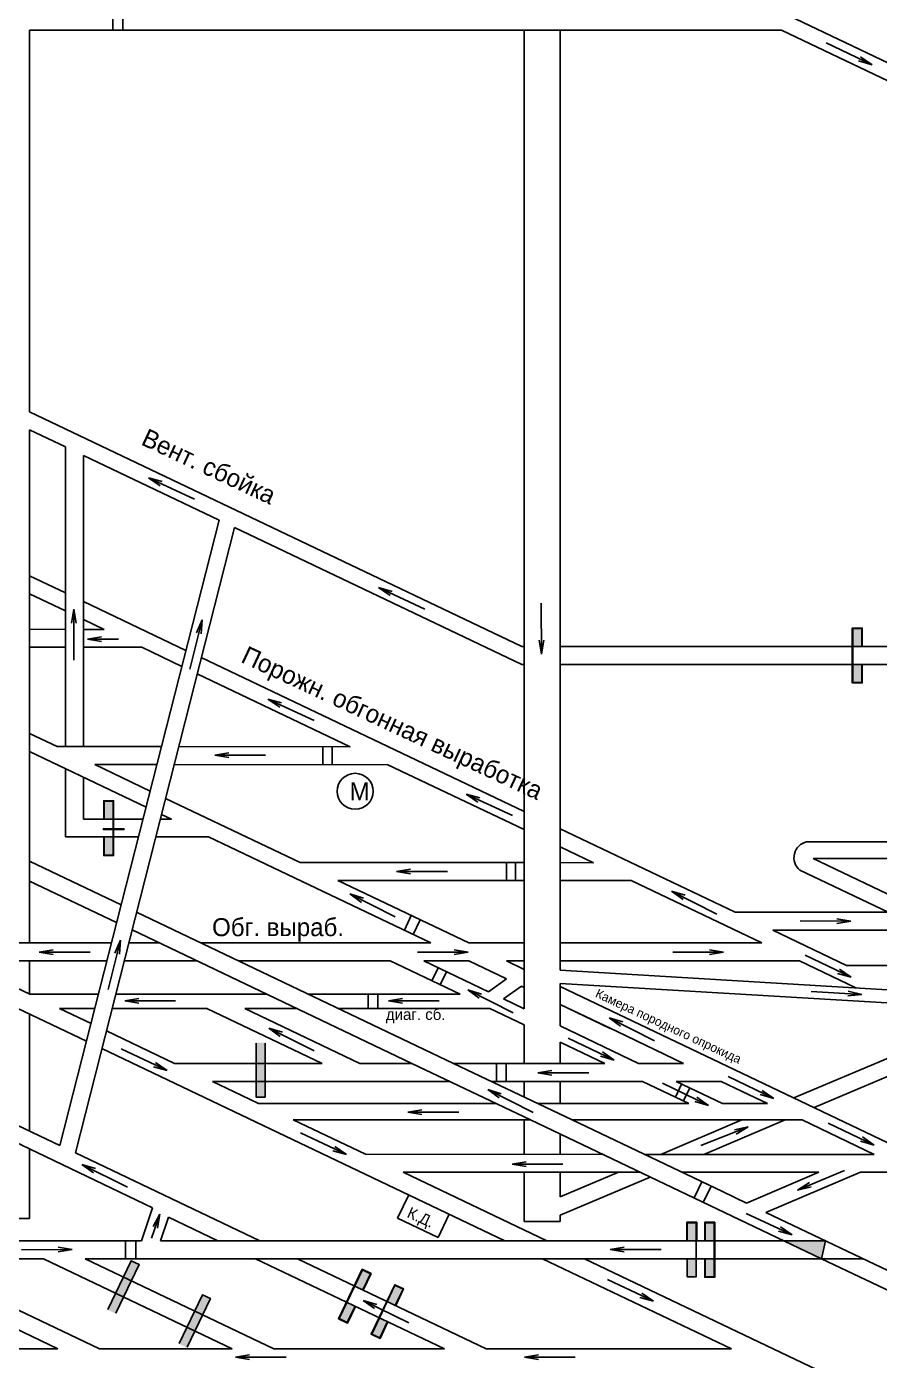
# Model space of a CAD drawing. Header units: millimetres. Extents: x -1405 to 845, y -571 to 479.
# Drawn here: x -545.2 to -355.6, y -218.9 to 77.7 of the extents above; entities that cross this region are included whole.
import ezdxf

# ---------------------------------------------------------------- set-up
doc = ezdxf.new("R2010")
doc.units = ezdxf.units.MM
for name, color, linetype in [('Датчики метана', 7, 'Continuous'), ('Двери', 7, 'Continuous'), ('Перемычки', 7, 'Continuous'), ('Струя', 7, 'Continuous')]:
    doc.layers.add(name, color=color, linetype=linetype)

msp = doc.modelspace()

# ---------------------------------------------------------------- hatches: boundary and pattern name
msp.add_hatch(color=256).paths.add_polyline_path([(-367.56, -192.29), (-376.85, -192.29), (-368.46, -196.29)])
at = {"layer": 'Двери'}
h = msp.add_hatch(color=256, dxfattribs=at)
h.paths.add_polyline_path([(-359.41, -60.15), (-359.41, -56.05), (-361.61, -56.05), (-361.61, -60.15), (-361.51, -60.15), (-361.51, -56.15), (-359.51, -56.15), (-359.51, -60.15)])
h.paths.add_polyline_path([(-361.51, -64.15), (-361.51, -60.15), (-361.61, -60.15), (-361.61, -64.15)])
h.paths.add_polyline_path([(-359.41, -68.25), (-359.41, -64.15), (-359.51, -64.15), (-359.51, -68.15), (-361.51, -68.15), (-361.51, -64.15), (-361.61, -64.15), (-361.61, -68.25)])
h = msp.add_hatch(color=3, dxfattribs=at)
h.paths.add_polyline_path([(-359.51, -56.15), (-361.51, -56.15), (-361.51, -60.15), (-359.51, -60.15)])
h.paths.add_polyline_path([(-361.51, -68.15), (-359.51, -68.15), (-359.51, -64.15), (-361.51, -64.15)])
h = msp.add_hatch(color=256, dxfattribs=at)
h.paths.add_polyline_path([(-528.06, -102.55), (-528.06, -106.65), (-525.86, -106.65), (-525.86, -102.55), (-525.96, -102.55), (-525.96, -106.55), (-527.96, -106.55), (-527.96, -102.55)])
h.paths.add_polyline_path([(-525.96, -98.55), (-525.96, -102.55), (-525.86, -102.55), (-525.86, -98.55)])
h.paths.add_polyline_path([(-528.06, -94.45), (-528.06, -98.55), (-527.96, -98.55), (-527.96, -94.55), (-525.96, -94.55), (-525.96, -98.55), (-525.86, -98.55), (-525.86, -94.45)])
h = msp.add_hatch(color=3, dxfattribs=at)
h.paths.add_polyline_path([(-527.96, -106.55), (-525.96, -106.55), (-525.96, -102.55), (-527.96, -102.55)])
h.paths.add_polyline_path([(-525.96, -94.55), (-527.96, -94.55), (-527.96, -98.55), (-525.96, -98.55)])
h = msp.add_hatch(color=256, dxfattribs=at)
h.paths.add_polyline_path([(-492.06, -160.45), (-492.06, -156.35), (-492.16, -156.35), (-492.16, -160.35), (-494.16, -160.35), (-494.16, -156.35), (-494.26, -156.35), (-494.26, -160.45)])
h.paths.add_polyline_path([(-492.16, -156.35), (-492.06, -156.35), (-492.06, -148.25), (-494.26, -148.25), (-494.26, -156.35), (-494.16, -156.35), (-494.16, -148.35), (-492.16, -148.35)])
h = msp.add_hatch(color=3, dxfattribs=at)
h.paths.add_polyline_path([(-494.16, -160.35), (-492.16, -160.35), (-492.16, -156.35), (-494.16, -156.35)])
h.paths.add_polyline_path([(-492.16, -152.35), (-494.16, -152.35), (-494.16, -156.35), (-492.16, -156.35)])
h.paths.add_polyline_path([(-492.16, -152.35), (-492.16, -148.35), (-494.16, -148.35), (-494.16, -152.35)])
h = msp.add_hatch(color=256, dxfattribs=at)
h.paths.add_polyline_path([(-398.41, -192.29), (-398.41, -188.19), (-396.21, -188.19), (-396.21, -192.29), (-396.31, -192.29), (-396.31, -188.29), (-398.31, -188.29), (-398.31, -192.29)])
h.paths.add_polyline_path([(-396.31, -196.29), (-396.31, -192.29), (-396.21, -192.29), (-396.21, -196.29)])
h.paths.add_polyline_path([(-398.41, -200.39), (-398.41, -196.29), (-398.31, -196.29), (-398.31, -200.29), (-396.31, -200.29), (-396.31, -196.29), (-396.21, -196.29), (-396.21, -200.39)])
h = msp.add_hatch(color=3, dxfattribs=at)
h.paths.add_polyline_path([(-398.31, -188.29), (-396.31, -188.29), (-396.31, -192.29), (-398.31, -192.29)])
h.paths.add_polyline_path([(-396.31, -200.29), (-398.31, -200.29), (-398.31, -196.29), (-396.31, -196.29)])
h = msp.add_hatch(color=256, dxfattribs=at)
h.paths.add_polyline_path([(-394.41, -192.29), (-394.41, -188.19), (-392.21, -188.19), (-392.21, -192.29), (-392.31, -192.29), (-392.31, -188.29), (-394.31, -188.29), (-394.31, -192.29)])
h.paths.add_polyline_path([(-392.31, -196.29), (-392.31, -192.29), (-392.21, -192.29), (-392.21, -196.29)])
h.paths.add_polyline_path([(-394.41, -200.39), (-394.41, -196.29), (-394.31, -196.29), (-394.31, -200.29), (-392.31, -200.29), (-392.31, -196.29), (-392.21, -196.29), (-392.21, -200.39)])
h = msp.add_hatch(color=3, dxfattribs=at)
h.paths.add_polyline_path([(-394.31, -188.29), (-392.31, -188.29), (-392.31, -192.29), (-394.31, -192.29)])
h.paths.add_polyline_path([(-392.31, -200.29), (-394.31, -200.29), (-394.31, -196.29), (-392.31, -196.29)])
h = msp.add_hatch(color=256, dxfattribs=at)
h.paths.add_polyline_path([(-470.35, -203.27), (-468.59, -199.57), (-470.57, -198.62), (-472.34, -202.32), (-472.25, -202.36), (-470.52, -198.75), (-468.72, -199.62), (-470.44, -203.23)])
h.paths.add_polyline_path([(-473.97, -205.98), (-472.25, -202.36), (-472.34, -202.32), (-474.06, -205.93)])
h.paths.add_polyline_path([(-473.84, -210.58), (-472.07, -206.88), (-472.16, -206.84), (-473.89, -210.45), (-475.69, -209.59), (-473.97, -205.98), (-474.06, -205.93), (-475.82, -209.63)])
h = msp.add_hatch(color=3, dxfattribs=at)
h.paths.add_polyline_path([(-468.72, -199.62), (-470.52, -198.75), (-472.25, -202.36), (-470.44, -203.23)])
h.paths.add_polyline_path([(-475.69, -209.59), (-473.89, -210.45), (-472.16, -206.84), (-473.97, -205.98)])
h = msp.add_hatch(color=256, dxfattribs=at)
h.paths.add_polyline_path([(-463.13, -206.71), (-461.37, -203.01), (-463.35, -202.06), (-465.12, -205.77), (-465.03, -205.81), (-463.3, -202.2), (-461.5, -203.06), (-463.22, -206.67)])
h.paths.add_polyline_path([(-466.75, -209.42), (-465.03, -205.81), (-465.12, -205.77), (-466.84, -209.38)])
h.paths.add_polyline_path([(-466.62, -214.02), (-464.85, -210.32), (-464.94, -210.28), (-466.66, -213.89), (-468.47, -213.03), (-466.75, -209.42), (-466.84, -209.38), (-468.6, -213.08)])
h = msp.add_hatch(color=3, dxfattribs=at)
h.paths.add_polyline_path([(-461.5, -203.06), (-463.3, -202.2), (-465.03, -205.81), (-463.22, -206.67)])
h.paths.add_polyline_path([(-468.47, -213.03), (-466.66, -213.89), (-464.94, -210.28), (-466.75, -209.42)])
at = {"layer": 'Перемычки'}
h = msp.add_hatch(color=256, dxfattribs=at)
h.paths.add_polyline_path([(-522.02, -196.59), (-523.78, -200.29), (-523.69, -200.34), (-521.97, -196.73), (-520.17, -197.59), (-521.89, -201.2), (-521.8, -201.24), (-520.03, -197.54)])
h.paths.add_polyline_path([(-523.69, -200.34), (-523.78, -200.29), (-527.27, -207.61), (-525.28, -208.55), (-521.8, -201.24), (-521.89, -201.2), (-525.33, -208.42), (-527.14, -207.56)])
h = msp.add_hatch(color=3, dxfattribs=at)
h.paths.add_polyline_path([(-520.17, -197.59), (-521.97, -196.73), (-523.69, -200.34), (-521.89, -201.2)])
h.paths.add_polyline_path([(-525.41, -203.95), (-523.61, -204.81), (-521.89, -201.2), (-523.69, -200.34)])
h.paths.add_polyline_path([(-525.41, -203.95), (-527.14, -207.56), (-525.33, -208.42), (-523.61, -204.81)])
h = msp.add_hatch(color=256, dxfattribs=at)
h.paths.add_polyline_path([(-506.17, -204.15), (-507.94, -207.85), (-507.85, -207.89), (-506.12, -204.28), (-504.32, -205.15), (-506.04, -208.76), (-505.95, -208.8), (-504.19, -205.1)])
h.paths.add_polyline_path([(-507.85, -207.89), (-507.94, -207.85), (-511.42, -215.16), (-509.44, -216.11), (-505.95, -208.8), (-506.04, -208.76), (-509.48, -215.98), (-511.29, -215.12)])
h = msp.add_hatch(color=3, dxfattribs=at)
h.paths.add_polyline_path([(-504.32, -205.15), (-506.12, -204.28), (-507.85, -207.89), (-506.04, -208.76)])
h.paths.add_polyline_path([(-509.57, -211.51), (-507.76, -212.37), (-506.04, -208.76), (-507.85, -207.89)])
h.paths.add_polyline_path([(-509.57, -211.51), (-511.29, -215.12), (-509.48, -215.98), (-507.76, -212.37)])

# ---------------------------------------------------------------- linework, layer by layer
at = {"color": 1}
for p, q in [((-526.05, 80.89), (-526.05, 76.89)), ((-523.78, 80.89), (-523.78, 76.89)), ((-479.32, -82.42), (-479.32, -86.42)), ((-477.26, -82.42), (-477.26, -86.42)), ((-438.53, -108.2), (-438.53, -112.2)), ((-436.48, -108.2), (-436.48, -112.2)), ((-459.66, -119.98), (-461.21, -123.24)), ((-457.7, -120.92), (-459.25, -124.18)), ((-453.71, -131.62), (-455.09, -134.52)), ((-451.87, -132.47), (-453.25, -135.37)), ((-469.25, -137.48), (-469.25, -140.64)), ((-467.14, -137.48), (-467.14, -140.64)), ((-440.72, -152.84), (-440.72, -156.84)), ((-438.61, -152.84), (-438.61, -156.84)), ((-399.57, -157.44), (-400.95, -160.34)), ((-397.73, -158.29), (-399.11, -161.19)), ((-395.09, -179.16), (-396.81, -182.77)), ((-393.03, -180.14), (-394.75, -183.75)), ((-523.2, -192.29), (-523.2, -196.29)), ((-520.95, -192.29), (-520.95, -196.29))]:
    msp.add_line(p, q, dxfattribs=at)
for p, q in [((-377.34, 80.89), (-335.41, 60.89)), ((-377.34, 76.89), (-544.56, 76.89)), ((-544.56, 76.89), (-544.56, -7.94)), ((-434.56, 76.89), (-434.56, -140.72)), ((-426.56, 76.89), (-426.56, -132.09)), ((-377.34, 76.89), (-343.79, 60.89)), ((-1038.61, 63.75), (-517.19, -184.93)), ((-544.56, -7.94), (-435.08, -60.15)), ((-544.56, -11.94), (-536.58, -15.75)), ((-544.56, -11.94), (-544.56, -126.06)), ((-536.58, -15.75), (-536.58, -82.41)), ((-532.58, -17.65), (-532.58, -82.41)), ((-532.58, -17.65), (-502.4, -32.04)), ((-537.78, -171.11), (-502.4, -32.04)), ((-534.36, -172.74), (-498.98, -33.68)), ((-498.98, -33.68), (-435.08, -64.15)), ((-820.49, -36.28), (-537.78, -171.11)), ((-544.56, -44.4), (-536.58, -48.21)), ((-544.56, -48.4), (-536.58, -52.21)), ((-532.58, -50.11), (-509.77, -60.99)), ((-544.56, -56.31), (-536.58, -56.32)), ((-532.58, -54.11), (-527.96, -56.32)), ((-532.58, -56.32), (-527.96, -56.32)), ((-544.56, -60.31), (-536.58, -60.32)), ((-532.58, -60.32), (-519.57, -60.32)), ((-519.57, -60.32), (-510.68, -64.56)), ((-435.08, -60.15), (-434.56, -60.15)), ((-426.56, -60.15), (-316.3, -60.15)), ((-506.35, -62.62), (-434.56, -96.86)), ((-435.08, -64.15), (-434.56, -64.15)), ((-426.56, -64.15), (-316.3, -64.15)), ((-507.26, -66.19), (-473.24, -82.42)), ((-544.56, -79.49), (-538.44, -82.41)), ((-538.44, -82.41), (-515.22, -82.41)), ((-511.38, -82.41), (-473.24, -82.42)), ((-544.56, -83.49), (-518.64, -95.85)), ((-536.58, -87.3), (-536.58, -102.47)), ((-530.05, -86.41), (-516.24, -86.41)), ((-530.05, -86.41), (-517.73, -92.29)), ((-512.4, -86.41), (-464.85, -86.42)), ((-464.85, -86.42), (-434.56, -100.86)), ((-532.58, -89.2), (-532.58, -98.55)), ((-514.31, -93.92), (-484.37, -108.2)), ((-442.34, -93.15), (-434.56, -96.86)), ((-515.22, -97.48), (-512.97, -98.56)), ((-532.58, -98.55), (-519.32, -98.55)), ((-515.49, -98.55), (-512.97, -98.56)), ((-426.56, -100.68), (-387.64, -119.24)), ((-536.58, -102.47), (-520.32, -102.48)), ((-516.49, -102.48), (-504.75, -102.48)), ((-504.75, -102.48), (-455.29, -126.06)), ((-371.77, -103.56), (-288.55, -103.57)), ((-426.56, -104.68), (-419.16, -108.21)), ((-613.15, -109.17), (-531.88, -147.92)), ((-544.56, -107.88), (-524.17, -117.6)), ((-484.37, -108.2), (-434.56, -108.2)), ((-426.56, -108.2), (-419.16, -108.21)), ((-370.32, -107.3), (-287.15, -107.31)), ((-370.32, -107.3), (-345.27, -119.24)), ((-544.56, -112.31), (-525.18, -121.55)), ((-475.98, -112.2), (-434.56, -112.2)), ((-475.98, -112.2), (-446.9, -126.06)), ((-426.56, -112.2), (-410.77, -112.21)), ((-410.77, -112.21), (-381.71, -126.07)), ((-373.3, -109.88), (-353.66, -119.24)), ((-520.75, -119.23), (-450.28, -152.84)), ((-387.64, -119.24), (-376.74, -119.24)), ((-387.64, -119.24), (-353.66, -119.24)), ((-521.76, -123.18), (-459.58, -152.84)), ((-379.25, -123.24), (-329.09, -123.25)), ((-379.25, -123.24), (-366.6, -123.24)), ((-379.25, -123.24), (-362.87, -131.05)), ((-568.44, -126.06), (-526.32, -126.06)), ((-522.49, -126.06), (-515.72, -126.06)), ((-506.43, -126.06), (-455.29, -126.06)), ((-446.9, -126.06), (-434.56, -126.07)), ((-426.56, -126.07), (-381.71, -126.07)), ((-560.05, -130.06), (-527.34, -130.06)), ((-560.05, -130.06), (-544.51, -137.47)), ((-544.56, -130.06), (-544.56, -137.44)), ((-523.5, -130.06), (-507.34, -130.06)), ((-498.04, -130.06), (-464.37, -130.06)), ((-464.37, -130.06), (-448.83, -137.48)), ((-456.9, -130.06), (-442.52, -136.92)), ((-456.9, -130.06), (-446.9, -130.06)), ((-446.9, -130.06), (-438.51, -134.07)), ((-438.51, -130.07), (-434.56, -131.95)), ((-438.51, -130.07), (-434.56, -130.07)), ((-426.56, -130.07), (-373.32, -130.07)), ((-373.32, -130.07), (-360.8, -136.04)), ((-426.56, -132.09), (-322.64, -138.33)), ((-362.87, -131.05), (-330.63, -131.05)), ((-442.52, -136.92), (-438.51, -134.07)), ((-439.19, -138.51), (-435.18, -135.66)), ((-435.18, -135.66), (-434.56, -135.95)), ((-426.56, -135.05), (-315.55, -141.71)), ((-426.56, -135.05), (-426.56, -144.53)), ((-426.56, -135.77), (-348.34, -173.07)), ((-544.51, -137.47), (-529.22, -137.47)), ((-525.39, -137.47), (-491.79, -137.47)), ((-482.5, -137.47), (-466.59, -137.48)), ((-466.59, -137.48), (-448.83, -137.48)), ((-439.19, -138.51), (-434.56, -140.72)), ((-544.56, -141.88), (-544.56, -167.88)), ((-537.86, -140.64), (-530.03, -140.64)), ((-537.86, -140.64), (-530.88, -143.97)), ((-526.2, -140.64), (-505.1, -140.64)), ((-505.1, -140.64), (-479.52, -152.84)), ((-496.71, -140.64), (-471.13, -152.84)), ((-496.71, -140.64), (-485.15, -140.64)), ((-475.86, -140.64), (-442.19, -140.64)), ((-442.19, -140.64), (-434.56, -144.28)), ((-426.56, -139.77), (-413.93, -145.79)), ((-426.56, -139.77), (-415.45, -145.07)), ((-434.56, -144.28), (-434.56, -152.84)), ((-426.56, -144.53), (-409.14, -152.84)), ((-527.46, -145.6), (-512.29, -152.84)), ((-426.56, -148.1), (-416.61, -152.84)), ((-426.56, -148.1), (-426.56, -152.49)), ((-413.93, -145.79), (-399.14, -152.84)), ((-374.62, -160.54), (-340.11, -145.91)), ((-370.11, -162.69), (-335.6, -148.06)), ((-528.46, -149.55), (-438.85, -192.29)), ((-512.29, -152.84), (-479.52, -152.84)), ((-471.13, -152.84), (-459.58, -152.84)), ((-459.58, -152.84), (-433.2, -165.42)), ((-450.28, -152.84), (-416.61, -152.84)), ((-450.28, -152.84), (-447.73, -152.84)), ((-450.28, -152.84), (-423.91, -165.42)), ((-426.56, -152.49), (-426.56, -152.84)), ((-409.14, -152.84), (-399.14, -152.84)), ((-503.9, -156.84), (-471.13, -156.84)), ((-503.9, -156.84), (-499.23, -159.06)), ((-471.13, -156.84), (-451.19, -156.84)), ((-441.89, -156.84), (-408.23, -156.84)), ((-441.89, -156.84), (-439.34, -156.84)), ((-434.56, -156.84), (-434.56, -160.34)), ((-426.56, -156.84), (-426.56, -161.74)), ((-408.23, -156.84), (-397.95, -161.74)), ((-400.76, -156.84), (-390.48, -161.74)), ((-400.76, -156.84), (-390.75, -156.84)), ((-390.75, -156.84), (-386.09, -159.07)), ((-499.23, -159.06), (-493.62, -161.74)), ((-386.09, -159.07), (-380.48, -161.75)), ((-493.62, -161.74), (-460.86, -161.74)), ((-460.86, -161.74), (-440.91, -161.74)), ((-441.89, -161.74), (-440.91, -161.74)), ((-431.62, -161.74), (-397.95, -161.74)), ((-390.48, -161.74), (-380.48, -161.75)), ((-485.91, -165.42), (-439.34, -165.42)), ((-485.91, -165.42), (-469.88, -173.06)), ((-441.89, -165.42), (-433.2, -165.42)), ((-434.56, -165.42), (-434.56, -173.07)), ((-433.2, -165.42), (-368.46, -196.29)), ((-423.91, -165.42), (-390.47, -181.37)), ((-423.91, -165.42), (-372.77, -165.42)), ((-404.18, -173.07), (-386.14, -165.42)), ((-394.6, -173.07), (-376.56, -165.42)), ((-372.77, -165.42), (-356.73, -173.07)), ((-426.56, -168.58), (-426.56, -173.07)), ((-544.56, -171.88), (-544.56, -187.31)), ((-534.36, -172.74), (-493.36, -192.29)), ((-469.88, -173.06), (-417.16, -173.07)), ((-407.87, -173.07), (-356.73, -173.07)), ((-379.45, -173.07), (-379.45, -173.07)), ((-461.49, -177.06), (-408.78, -177.07)), ((-461.49, -177.06), (-429.56, -192.29)), ((-434.56, -177.07), (-434.56, -188.04)), ((-426.56, -177.07), (-426.56, -182.55)), ((-426.56, -182.55), (-413.62, -177.07)), ((-399.48, -177.07), (-390.47, -177.07)), ((-390.47, -177.07), (-369.03, -177.07)), ((-385.15, -183.9), (-369.03, -177.07)), ((-380.81, -185.97), (-359.81, -177.07)), ((-359.81, -177.07), (-301.31, -177.07)), ((-426.56, -186.62), (-406.54, -178.13)), ((-460.24, -182.09), (-462.7, -187.3)), ((-390.47, -181.37), (-385.15, -183.9)), ((-519.62, -192.29), (-517.19, -184.93)), ((-453.69, -191.55), (-451.25, -186.38)), ((-426.56, -186.62), (-426.56, -188.04)), ((-380.81, -185.97), (-352.13, -199.65)), ((-552.56, -187.31), (-544.56, -187.31)), ((-515.4, -192.29), (-513.67, -187.04)), ((-513.67, -187.04), (-502.66, -192.29)), ((-462.7, -187.3), (-453.69, -191.55)), ((-434.56, -188.04), (-434.56, -188.04)), ((-434.56, -188.04), (-426.56, -188.04)), ((-713.9, -192.29), (-519.62, -192.29)), ((-515.4, -192.29), (-367.56, -192.29)), ((-367.56, -192.29), (-368.46, -196.29)), ((-580.23, -196.29), (-538.26, -216.31)), ((-570.94, -196.29), (-528.96, -216.31)), ((-570.94, -196.29), (-541.46, -196.29)), ((-541.46, -196.29), (-499.49, -216.31)), ((-532.17, -196.29), (-490.2, -216.31)), ((-532.17, -196.29), (-359.17, -196.29)), ((-494.27, -196.29), (-452.3, -216.31)), ((-484.98, -196.29), (-443, -216.31)), ((-430.46, -196.29), (-388.49, -216.31)), ((-421.17, -196.29), (-352.97, -228.82)), ((-368.46, -196.29), (-300.26, -228.82)), ((-585.17, -216.31), (-538.26, -216.31)), ((-528.96, -216.31), (-499.49, -216.31)), ((-490.2, -216.31), (-452.3, -216.31)), ((-443, -216.31), (-388.49, -216.31))]:
    msp.add_line(p, q)
msp.add_arc((-370.95, -107.1), 3.64, 102.9257, 229.8042)
at = {"layer": 'Датчики метана', "color": 7}
msp.add_circle((-472.16, -92.34), 4, dxfattribs=at)
at = {"layer": 'Двери'}
for p, q in [((-528.17, -100.67), (-523.49, -100.67)), ((-528.17, -100.67), (-528.17, -100.81)), ((-528.17, -100.81), (-523.49, -100.81)), ((-523.49, -100.67), (-523.49, -100.81))]:
    msp.add_line(p, q, dxfattribs=at)
for points in [[(-359.41, -64.15), (-359.41, -68.25), (-361.61, -68.25), (-361.61, -56.05), (-359.41, -56.05), (-359.41, -60.15)], [(-359.51, -64.15), (-359.51, -68.15), (-361.51, -68.15), (-361.51, -56.15), (-359.51, -56.15), (-359.51, -60.15)], [(-528.06, -98.55), (-528.06, -94.45), (-525.86, -94.45), (-525.86, -106.65), (-528.06, -106.65), (-528.06, -102.55)], [(-527.96, -98.55), (-527.96, -94.55), (-525.96, -94.55), (-525.96, -106.55), (-527.96, -106.55), (-527.96, -102.55)], [(-492.16, -148.35), (-492.16, -160.35), (-494.16, -160.35), (-494.16, -148.35)], [(-396.21, -192.29), (-396.21, -188.19), (-398.41, -188.19), (-398.41, -192.29)], [(-398.31, -196.29), (-398.31, -200.29), (-396.31, -200.29), (-396.31, -188.29), (-398.31, -188.29), (-398.31, -192.29)], [(-394.41, -196.29), (-394.41, -200.39), (-392.21, -200.39), (-392.21, -188.19), (-394.41, -188.19), (-394.41, -192.29)], [(-394.31, -196.29), (-394.31, -200.29), (-392.31, -200.29), (-392.31, -188.29), (-394.31, -188.29), (-394.31, -192.29)], [(-472.07, -206.88), (-473.84, -210.58), (-475.82, -209.63), (-470.57, -198.62), (-468.59, -199.57), (-470.35, -203.27)], [(-472.16, -206.84), (-473.89, -210.45), (-475.69, -209.59), (-470.52, -198.75), (-468.72, -199.62), (-470.44, -203.23)], [(-464.85, -210.32), (-466.62, -214.02), (-468.6, -213.08), (-463.35, -202.06), (-461.37, -203.01), (-463.13, -206.71)], [(-464.94, -210.28), (-466.66, -213.89), (-468.47, -213.03), (-463.3, -202.2), (-461.5, -203.06), (-463.22, -206.67)]]:
    msp.add_lwpolyline(points, dxfattribs=at)
at = {"layer": 'Перемычки'}
for points in [[(-527.14, -207.56), (-521.97, -196.73), (-520.17, -197.59), (-525.33, -208.42)], [(-511.29, -215.12), (-506.12, -204.28), (-504.32, -205.15), (-509.48, -215.98)]]:
    msp.add_lwpolyline(points, dxfattribs=at)
at = {"layer": 'Струя', "color": 5}
for p, q in [((-357.23, 69.2), (-367.42, 74.1)), ((-357.23, 69.2), (-360.26, 70.08)), ((-357.23, 69.2), (-359.81, 71.02)), ((-518.11, -22.64), (-507.86, -27.4)), ((-518.11, -22.64), (-515.51, -24.43)), ((-518.11, -22.64), (-515.07, -23.48)), ((-466.94, -47.05), (-463.9, -47.89)), ((-466.94, -47.05), (-456.68, -51.81)), ((-466.94, -47.05), (-464.34, -48.83)), ((-534.72, -51.87), (-535.24, -54.98)), ((-534.72, -51.87), (-534.72, -63.17)), ((-534.72, -51.87), (-534.2, -54.98)), ((-506.15, -54.2), (-508.91, -65.16)), ((-506.15, -54.2), (-507.41, -57.09)), ((-506.15, -54.2), (-506.4, -57.34)), ((-524.31, -125.44), (-527.07, -136.4)), ((-524.31, -125.44), (-525.57, -128.33)), ((-524.31, -125.44), (-524.56, -128.58)), ((-532.89, -175.34), (-522.74, -180.34)), ((-532.89, -175.34), (-530.33, -177.19)), ((-532.89, -175.34), (-529.87, -176.25)), ((-515.55, -186.36), (-517.41, -191.7)), ((-515.55, -186.36), (-517.07, -189.13)), ((-515.55, -186.36), (-516.08, -189.47)), ((-535.05, -194.25), (-546.35, -194.27)), ((-535.05, -194.25), (-538.16, -193.74)), ((-535.05, -194.25), (-538.16, -194.78))]:
    msp.add_line(p, q, dxfattribs=at)
at = {"layer": 'Струя', "color": 1}
for p, q in [((-430.75, -61.82), (-430.77, -50.52)), ((-531.68, -58.51), (-528.57, -57.99)), ((-531.68, -58.51), (-524.76, -58.51)), ((-531.68, -58.51), (-528.57, -59.03)), ((-430.75, -61.82), (-431.27, -58.71)), ((-430.75, -61.82), (-430.23, -58.71)), ((-491.53, -71.84), (-481.28, -76.6)), ((-491.53, -71.84), (-488.49, -72.68)), ((-491.53, -71.84), (-488.93, -73.63)), ((-503.37, -84.33), (-500.26, -83.8)), ((-503.37, -84.33), (-492.07, -84.33)), ((-503.37, -84.33), (-500.26, -84.85)), ((-447.44, -92.94), (-437.19, -97.69)), ((-447.44, -92.94), (-444.84, -94.72)), ((-447.44, -92.94), (-444.4, -93.77)), ((-462.94, -110.15), (-459.83, -109.63)), ((-462.94, -110.15), (-451.64, -110.15)), ((-462.94, -110.15), (-459.83, -110.67)), ((-473.31, -115.17), (-463.23, -120.28)), ((-473.31, -115.17), (-470.3, -116.11)), ((-473.31, -115.17), (-470.77, -117.04)), ((-401.79, -114.53), (-398.78, -115.46)), ((-401.79, -114.53), (-399.25, -116.4)), ((-401.79, -114.53), (-391.71, -119.63)), ((-361.92, -121.2), (-373.23, -121.16)), ((-361.92, -121.2), (-365.04, -121.71)), ((-361.92, -121.2), (-365.03, -120.67)), ((-542.4, -128.09), (-539.29, -127.57)), ((-542.4, -128.09), (-531.09, -128.09)), ((-542.4, -128.09), (-539.29, -128.61)), ((-447.01, -128.11), (-458.32, -128.11)), ((-447.01, -128.11), (-450.13, -127.59)), ((-447.01, -128.11), (-450.13, -128.63)), ((-390.22, -128.14), (-401.53, -128.11)), ((-390.22, -128.14), (-393.33, -127.61)), ((-390.22, -128.14), (-393.33, -128.66)), ((-361.89, -133.7), (-372.08, -128.81)), ((-361.89, -133.7), (-364.93, -132.83)), ((-361.89, -133.7), (-364.47, -131.89)), ((-523.39, -138.96), (-520.28, -138.44)), ((-523.39, -138.96), (-512.08, -138.96)), ((-523.39, -138.96), (-520.28, -139.48)), ((-464.77, -138.93), (-461.65, -138.41)), ((-464.77, -138.93), (-453.46, -138.93)), ((-464.77, -138.93), (-461.65, -139.45)), ((-447.09, -136.5), (-444.08, -137.44)), ((-447.09, -136.5), (-437, -141.6)), ((-447.09, -136.5), (-444.55, -138.37)), ((-359.47, -137.51), (-370.75, -136.86)), ((-359.47, -137.51), (-362.6, -137.85)), ((-359.47, -137.51), (-362.54, -136.81)), ((-491.35, -144.98), (-488.33, -145.92)), ((-491.35, -144.98), (-481.26, -150.09)), ((-491.35, -144.98), (-488.8, -146.85)), ((-415.68, -142.7), (-413.14, -144.57)), ((-415.68, -142.7), (-405.6, -147.8)), ((-415.68, -142.7), (-412.67, -143.64)), ((-414.58, -152.13), (-424.77, -147.23)), ((-513.94, -154.44), (-524.17, -149.63)), ((-414.58, -152.13), (-417.61, -151.25)), ((-414.58, -152.13), (-417.16, -150.31)), ((-513.94, -154.44), (-516.98, -153.59)), ((-513.94, -154.44), (-516.54, -152.65)), ((-431.53, -154.95), (-428.42, -154.43)), ((-431.53, -154.95), (-428.42, -155.47)), ((-431.53, -154.95), (-420.23, -154.95)), ((-379.06, -160.66), (-389.25, -155.76)), ((-442.67, -158.64), (-432.59, -163.74)), ((-442.67, -158.64), (-439.66, -159.58)), ((-442.67, -158.64), (-440.13, -160.51)), ((-393.62, -162.18), (-403.81, -157.28)), ((-379.06, -160.66), (-382.09, -159.78)), ((-379.06, -160.66), (-381.64, -158.84)), ((-393.62, -162.18), (-396.65, -161.3)), ((-393.62, -162.18), (-396.2, -160.36)), ((-460.44, -163.66), (-457.33, -163.14)), ((-460.44, -163.66), (-449.13, -163.66)), ((-460.44, -163.66), (-457.33, -164.18)), ((-474.1, -173.11), (-484.33, -168.3)), ((-384.76, -166.92), (-395.26, -171.11)), ((-384.76, -166.92), (-387.84, -167.59)), ((-384.76, -166.92), (-387.45, -168.56)), ((-356.78, -171), (-366.97, -166.11)), ((-474.1, -173.11), (-476.69, -171.31)), ((-356.78, -171), (-359.81, -170.13)), ((-356.78, -171), (-359.36, -169.19)), ((-474.1, -173.11), (-477.14, -172.26)), ((-437.27, -175.25), (-434.16, -174.73)), ((-437.27, -175.25), (-425.97, -175.25)), ((-437.27, -175.25), (-434.16, -175.77)), ((-373.82, -181.01), (-363.36, -176.7)), ((-373.82, -181.01), (-371.14, -179.34)), ((-373.82, -181.01), (-370.74, -180.3)), ((-375, -191), (-385.23, -186.19)), ((-375, -191), (-377.59, -189.2)), ((-375, -191), (-378.03, -190.14)), ((-415.43, -194.25), (-412.32, -193.73)), ((-415.43, -194.25), (-412.32, -194.77)), ((-415.43, -194.25), (-404.12, -194.25)), ((-405.8, -205.74), (-416.03, -200.93)), ((-405.8, -205.74), (-408.4, -203.94)), ((-470.38, -205.54), (-460.24, -210.53)), ((-470.38, -205.54), (-467.36, -206.44)), ((-470.38, -205.54), (-467.82, -207.38)), ((-405.8, -205.74), (-408.84, -204.89)), ((-498.77, -218.18), (-495.66, -217.66)), ((-498.77, -218.18), (-495.66, -218.71)), ((-498.77, -218.18), (-487.47, -218.18)), ((-434.51, -218.18), (-431.4, -217.66)), ((-434.51, -218.18), (-423.2, -218.18)), ((-434.51, -218.18), (-431.4, -218.71))]:
    msp.add_line(p, q, dxfattribs=at)

# ---------------------------------------------------------------- texts
for s, height, rotation, p in [('Вент. сбойка', 4, 335, (-519.98, -15.15)), ('Порожн. обгонная выработка', 4, 335, (-497.77, -63.51)), ('Камера породного опрокида', 2, 335, (-418.93, -138.01)), ('К.Д.', 2.5, 335.6726, (-460.82, -186.96))]:
    msp.add_text(s, height=height, rotation=rotation).set_placement(p)
for s, height, p in [('Обг. выраб.', 4, (-503.96, -124.55)), ('диаг. сб.', 2.5, (-465.33, -143.18))]:
    msp.add_text(s, height=height).set_placement(p)
at = {"layer": 'Датчики метана'}
msp.add_text('М', height=4, dxfattribs=at).set_placement((-473.4, -94.37))

doc.saveas('drawing.dxf')
